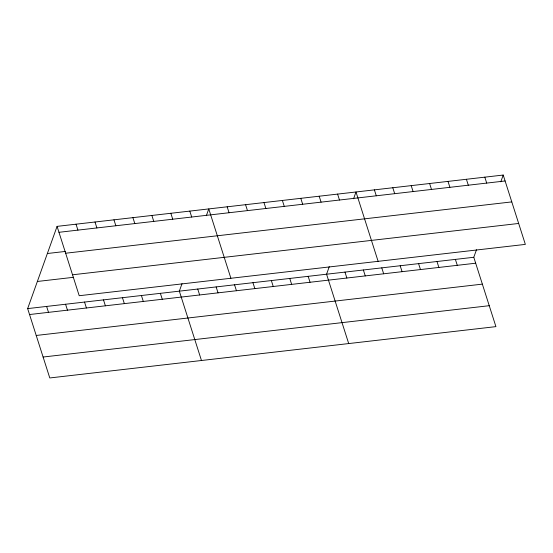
<?xml version="1.0" encoding="UTF-8"?>
<svg xmlns="http://www.w3.org/2000/svg" width="553" height="553" viewBox="0 0 553 553"><rect width="100%" height="100%" fill="white"/><g stroke="black" fill="none" stroke-linecap="round" stroke-linejoin="round"><path stroke-width="0.83" d="M476.492 249.742L473.79 257.276L495.923 326.629L49.784 377.955L27.65 308.609L57.077 226.371L503.216 175.045L525.35 244.391L79.21 295.724L57.077 226.371M182.034 283.62L179.338 291.154L201.472 360.508M206.338 215.705L208.764 208.916L230.898 278.27M329.263 266.677L326.567 274.219L348.701 343.565M353.561 198.769L355.994 191.981L378.121 261.334M500.79 181.826L503.216 175.045M58.964 232.301L505.11 180.969M47.364 253.509L65.503 251.421M65.648 253.226L511.788 201.9M72.526 274.793L518.673 223.46M37.362 281.47L73.632 277.295M27.65 308.609L473.79 257.276M29.544 314.533L475.684 263.207M36.221 335.464L482.361 284.131M43.099 357.031L489.246 305.698M484.815 177.16L486.702 183.084M466.414 179.276L468.301 185.207M448.006 181.398L449.9 187.322M455.389 259.398L457.283 265.322M429.605 183.513L431.499 189.437M436.988 261.514L438.875 267.438M411.204 185.628L413.091 191.552M418.58 263.629L420.474 269.56M392.796 187.744L394.69 193.674M400.178 265.751L402.072 271.675M374.395 189.866L376.289 195.79M381.777 267.866L383.664 273.79M363.369 269.982L365.263 275.906M337.586 194.096L339.48 200.027M344.968 272.097L346.862 278.028M319.185 196.218L321.079 202.142M300.784 198.333L302.671 204.257M308.159 276.334L310.053 282.258M282.376 200.449L284.27 206.38M289.758 278.449L291.652 284.38M263.975 202.571L265.869 208.495M271.357 280.571L273.244 286.495M245.573 204.686L247.461 210.61M252.949 282.687L254.843 288.611M227.165 206.801L229.06 212.732M234.548 284.802L236.442 290.733M216.147 286.924L218.034 292.848M189.803 211.101L191.697 217.025M197.739 289.039L199.633 294.963M170.842 213.285L172.73 219.209M151.881 215.463L153.769 221.394M160.377 293.339L162.271 299.263M132.92 217.647L134.808 223.571M141.416 295.516L143.31 301.447M113.959 219.824L115.847 225.755M122.455 297.701L124.349 303.625M94.998 222.009L96.886 227.933M103.494 299.885L105.388 305.809M76.038 224.193L77.925 230.117M84.533 302.062L86.427 307.986M65.572 304.247L67.466 310.171M46.611 306.424L48.505 312.355"/></g></svg>
